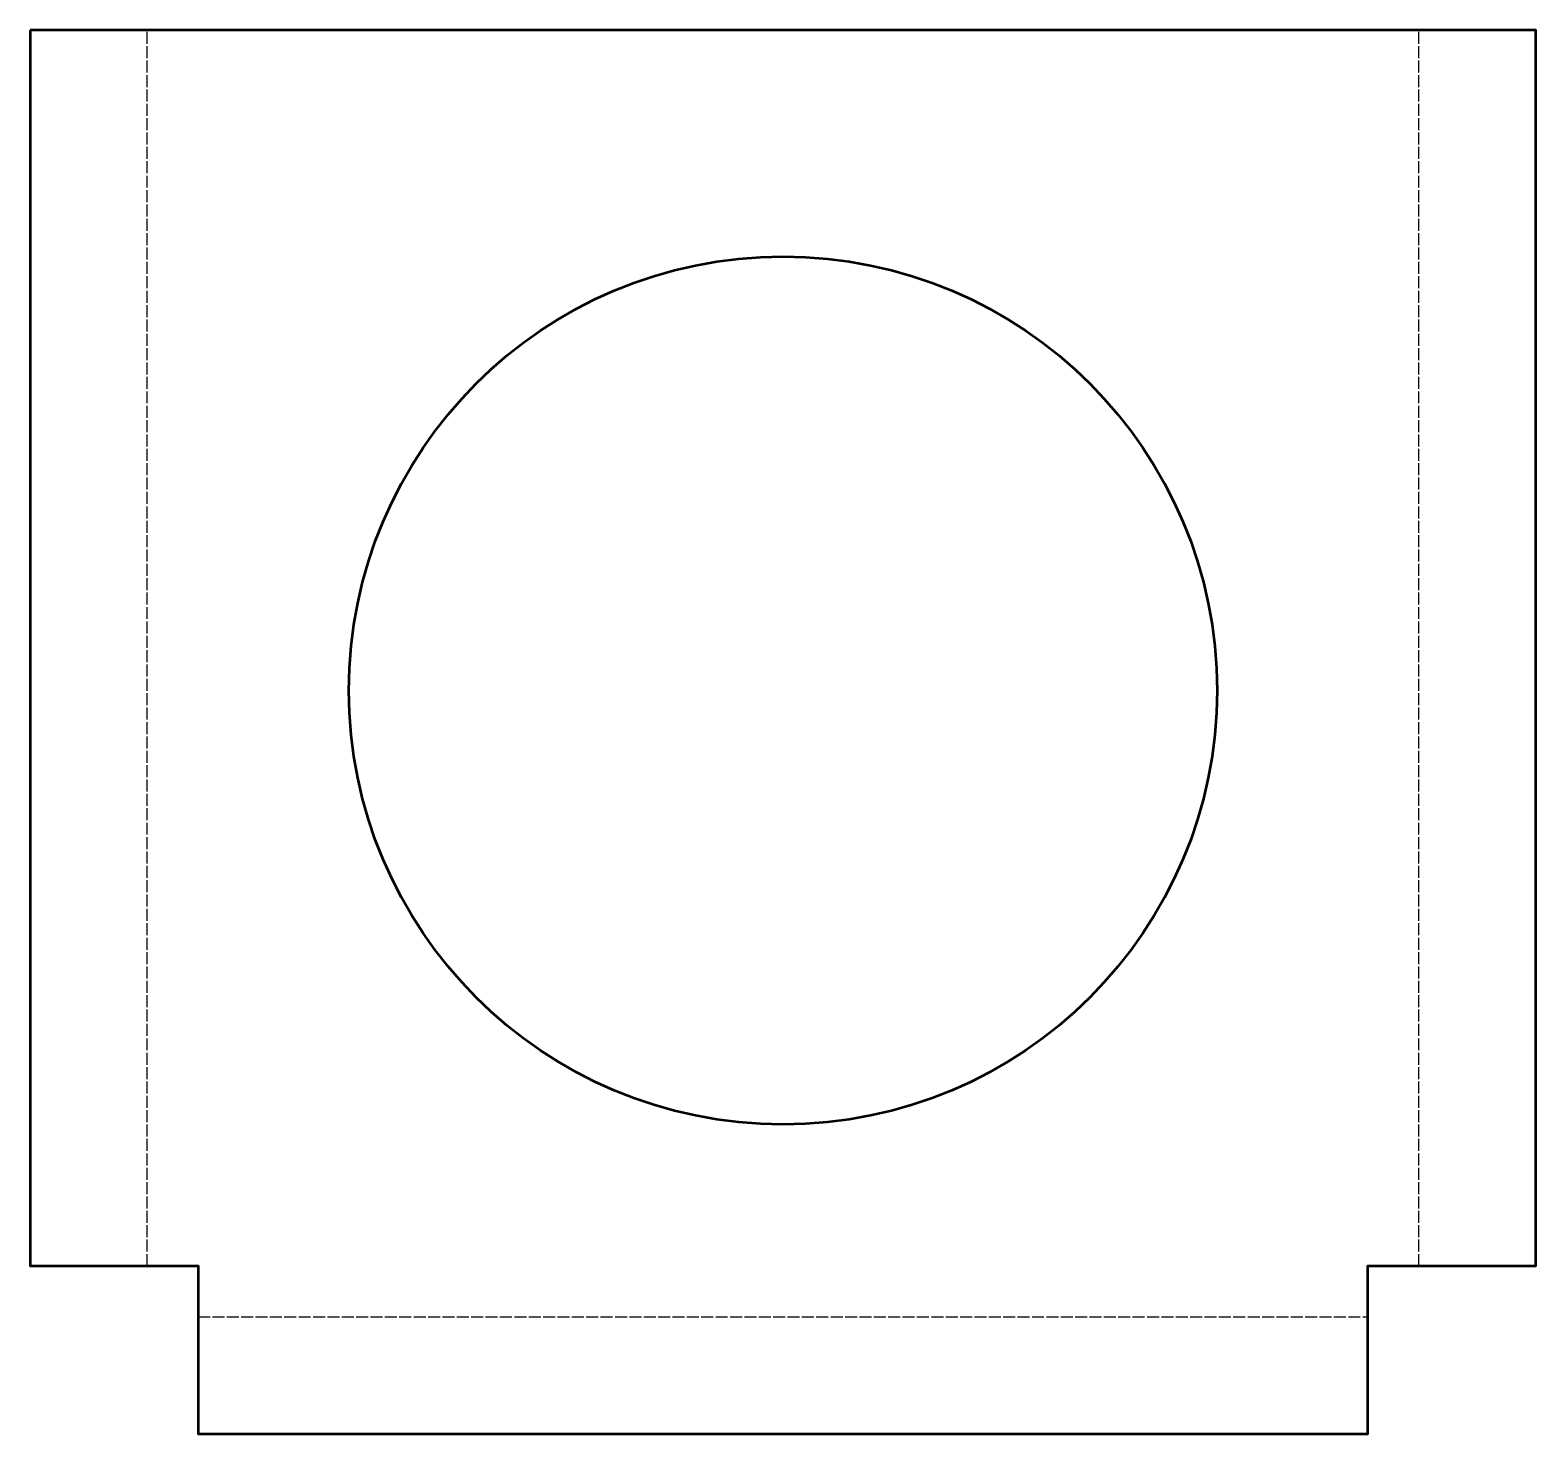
# Model space of a CAD drawing. Header units: millimetres. Extents: x -39.9 to 39.9, y -39.4 to 35.
import ezdxf

# ---------------------------------------------------------------- set-up
doc = ezdxf.new("R2010")
doc.units = ezdxf.units.MM
doc.header["$LTSCALE"] = 0.5
doc.linetypes.add('DASHED', pattern=[1.524, 1.27, -0.254])
doc.layers.add('BEND', color=1, linetype='DASHED')
doc.layers.add('CUT', color=7, linetype='CONTINUOUS', lineweight=50)

msp = doc.modelspace()

# ---------------------------------------------------------------- linework, layer by layer
at = {"layer": 'BEND'}
for p, q in [((-33.699, -30.5), (-33.699, 35)), ((33.699, -30.5), (33.699, 35)), ((-31, -33.199), (31, -33.199))]:
    msp.add_line(p, q, dxfattribs=at)
at = {"layer": 'CUT'}
msp.add_lwpolyline([(-39.898, 35), (-39.898, -30.5), (-31, -30.5), (-31, -39.398), (31, -39.398), (31, -30.5), (39.898, -30.5), (39.898, 35)], close=True, dxfattribs=at)
msp.add_circle((0, 0), 23, dxfattribs=at)

doc.saveas('drawing.dxf')
